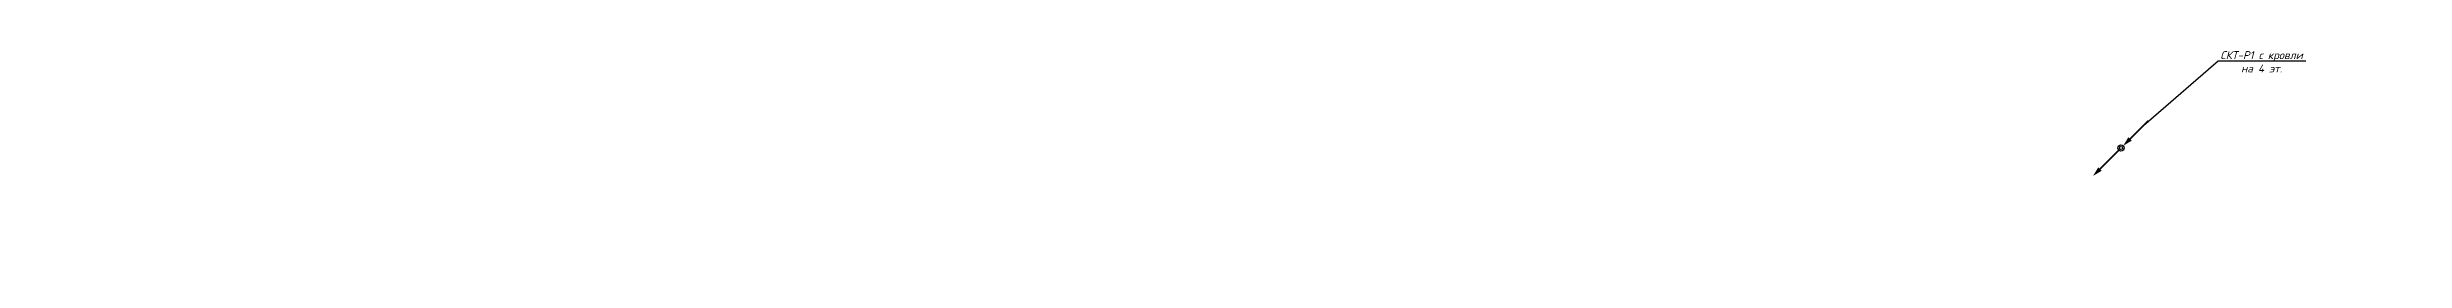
# Model space of a CAD drawing. Header units: millimetres. Extents: x 6978 to 1314263, y -121946 to 20667.
# Drawn here: x 809919 to 883583, y -112076 to -105400 of the extents above; entities that cross this region are included whole.
import ezdxf
from ezdxf import colors
from ezdxf.entities.mleader import LeaderData, LeaderLine
from ezdxf.math import Vec2, Vec3

# ---------------------------------------------------------------- set-up
doc = ezdxf.new("R2010")
doc.units = ezdxf.units.MM
doc.layers.add('Text', color=7, linetype='Continuous')
doc.layers.add('СС_СКК_Лоток', color=54, linetype='Continuous', lineweight=30)
doc.layers.add('Текст Радио', color=7, linetype='Continuous', lineweight=20)
doc.styles.add('ISOCPEUR', font='isocpeui.ttf', dxfattribs={"height": 2.5})

# ---------------------------------------------------------------- blocks, each defined once
blk = doc.blocks.new('*U274')
at = {"color": 0}
for points in [[(8.71, 8.71, 0, 1.5, 0), (6.59, 6.59, 2, 2, 0)], [(-0.71, -0.71, 0, 1.5, 0), (-2.83, -2.83, 2, 2, 0)]]:
    blk.add_lwpolyline(points, format="xyseb", dxfattribs=at)
at = {"color": 0, "const_width": 0.5}
for points in [[(0.71, 0.71), (6.59, 6.59)], [(-8.5, -8.5), (-2.83, -2.83)]]:
    blk.add_lwpolyline(points, dxfattribs=at)
at = {"color": 0}
for radius in [1, 0.5]:
    blk.add_circle((0, 0), radius, dxfattribs=at)
blk = doc.blocks.new('_None')

msp = doc.modelspace()

# ---------------------------------------------------------------- block references
at = {"layer": 'СС_СКК_Лоток', "xscale": 100, "yscale": 100, "zscale": 100, "rotation": 180}
msp.add_blockref('*U274', (874714.3, -108551), dxfattribs=at)

# ---------------------------------------------------------------- leaders
at = {"layer": 'Text', "lineweight": 0}
ml = msp.add_multileader_mtext('Standard', dxfattribs=at)
ml.set_content('{\\C256;Антенна DiSat UE01R  ориентирована на телебашню Останкино}', color=7, style='ISOCPEUR')
ml.set_leader_properties(color=256)
ml.build(insert=Vec2(0, 0))
ml.multileader.update_dxf_attribs({"has_dogleg": 0, "text_left_attachment_type": 6, "text_right_attachment_type": 6, "dogleg_length": 0.1, "arrow_head_size": 0, "scale": 100})
ctx = ml.context
ctx.base_point, ctx.scale, ctx.char_height, ctx.arrow_head_size, ctx.landing_gap_size, ctx.plane_origin = Vec3(1022360.9, -112048.2), 100, 250, 0, 50, Vec3(1023998.6, -112166.2)
ctx.left_attachment, ctx.right_attachment, ctx.text_align_type = 6, 6, 2
notes = []
notes.append((ctx, [(1, (1, 1, 0), (1025219.4, -112048.2), (-1, 0), 10, [(0, [(1027314.7, -109713.1)], 0, [])])]))
ctx.mtext.insert, ctx.mtext.width, ctx.mtext.alignment, ctx.mtext.flow_direction = Vec3(1024822.4, -111748.2), 2836.987, 3, 5
ml = msp.add_multileader_mtext('Standard', dxfattribs=at)
ml.set_content('{\\C256;СКТ-P1 на 4 эт.\\PСКТ-P2 на 4 эт.}', color=7, style='ISOCPEUR')
ml.set_leader_properties(color=256)
ml.build(insert=Vec2(0, 0))
ml.multileader.update_dxf_attribs({"has_dogleg": 0, "text_left_attachment_type": 6, "text_right_attachment_type": 6, "dogleg_length": 0.1, "arrow_head_size": 0, "scale": 100})
ctx = ml.context
ctx.base_point, ctx.scale, ctx.char_height, ctx.arrow_head_size, ctx.landing_gap_size, ctx.plane_origin = Vec3(1022994.8, -110094), 100, 250, 0, 50, Vec3(1021207.9, -111497.9)
ctx.left_attachment, ctx.right_attachment, ctx.text_align_type = 6, 6, 2
notes.append((ctx, [(1, (1, 1, 0), (1025807.7, -110094), (-1, 0), 10, [(0, [(1026572.7, -109449.4)], 0, [])])]))
ctx.mtext.insert, ctx.mtext.width, ctx.mtext.alignment, ctx.mtext.flow_direction = Vec3(1025747.7, -109794), 2836.987, 3, 5
for ctx, leaders in notes:
    for number, flags, end, landing, length, lines in leaders:
        leader = LeaderData()
        leader.index, (leader.has_last_leader_line, leader.has_dogleg_vector, leader.attachment_direction) = number, flags
        leader.last_leader_point, leader.dogleg_vector, leader.dogleg_length = Vec3(end), Vec3(landing), length
        for number, points, colour, breaks in lines:
            line = LeaderLine()
            line.index, line.vertices, line.color, line.breaks = number, Vec3.list(points), colors.encode_raw_color(colour), breaks
            leader.lines.append(line)
        ctx.leaders.append(leader)

# ---------------------------------------------------------------- next in the draw order: leaders
at = {"layer": 'Текст Радио', "color": 7, "lineweight": 0}
ml = msp.add_multileader_mtext('Standard', dxfattribs=at)
ml.set_content('{\\C256;СКТ-P1} с кровли\\Pна 4 эт.', color=7, style='ISOCPEUR')
ml.set_leader_properties()
ml.set_arrow_properties(name='NONE')
ml.build(insert=Vec2(0, 0))
ml.multileader.update_dxf_attribs({"has_dogleg": 0, "text_left_attachment_type": 6, "text_right_attachment_type": 6, "dogleg_length": 100, "arrow_head_size": 250})
ctx = ml.context
ctx.base_point, ctx.char_height, ctx.arrow_head_size, ctx.landing_gap_size, ctx.plane_origin = Vec3(877748, -105824.8), 250, 250, 0, Vec3(887702.6, -107761.7)
ctx.left_attachment, ctx.right_attachment, ctx.text_align_type = 6, 6, 1
notes = []
notes.append((ctx, [(1, (1, 1, 0), (877648, -105824.8), (1, 0), 100, [(0, [(875421.5, -107843.9)], 0, [])])]))
ctx.mtext.insert, ctx.mtext.width, ctx.mtext.alignment, ctx.mtext.flow_direction = Vec3(879106.3, -105524.8), 3045.234, 2, 5
ctx.mtext.has_bg_fill, ctx.mtext.bg_color, ctx.mtext.bg_scale_factor, ctx.mtext.bg_transparency, ctx.mtext.use_window_bg_color = 1, -1027028792, 1.5, 0, 1
for ctx, leaders in notes:
    for number, flags, end, landing, length, lines in leaders:
        leader = LeaderData()
        leader.index, (leader.has_last_leader_line, leader.has_dogleg_vector, leader.attachment_direction) = number, flags
        leader.last_leader_point, leader.dogleg_vector, leader.dogleg_length = Vec3(end), Vec3(landing), length
        for number, points, colour, breaks in lines:
            line = LeaderLine()
            line.index, line.vertices, line.color, line.breaks = number, Vec3.list(points), colors.encode_raw_color(colour), breaks
            leader.lines.append(line)
        ctx.leaders.append(leader)

doc.saveas('drawing.dxf')
